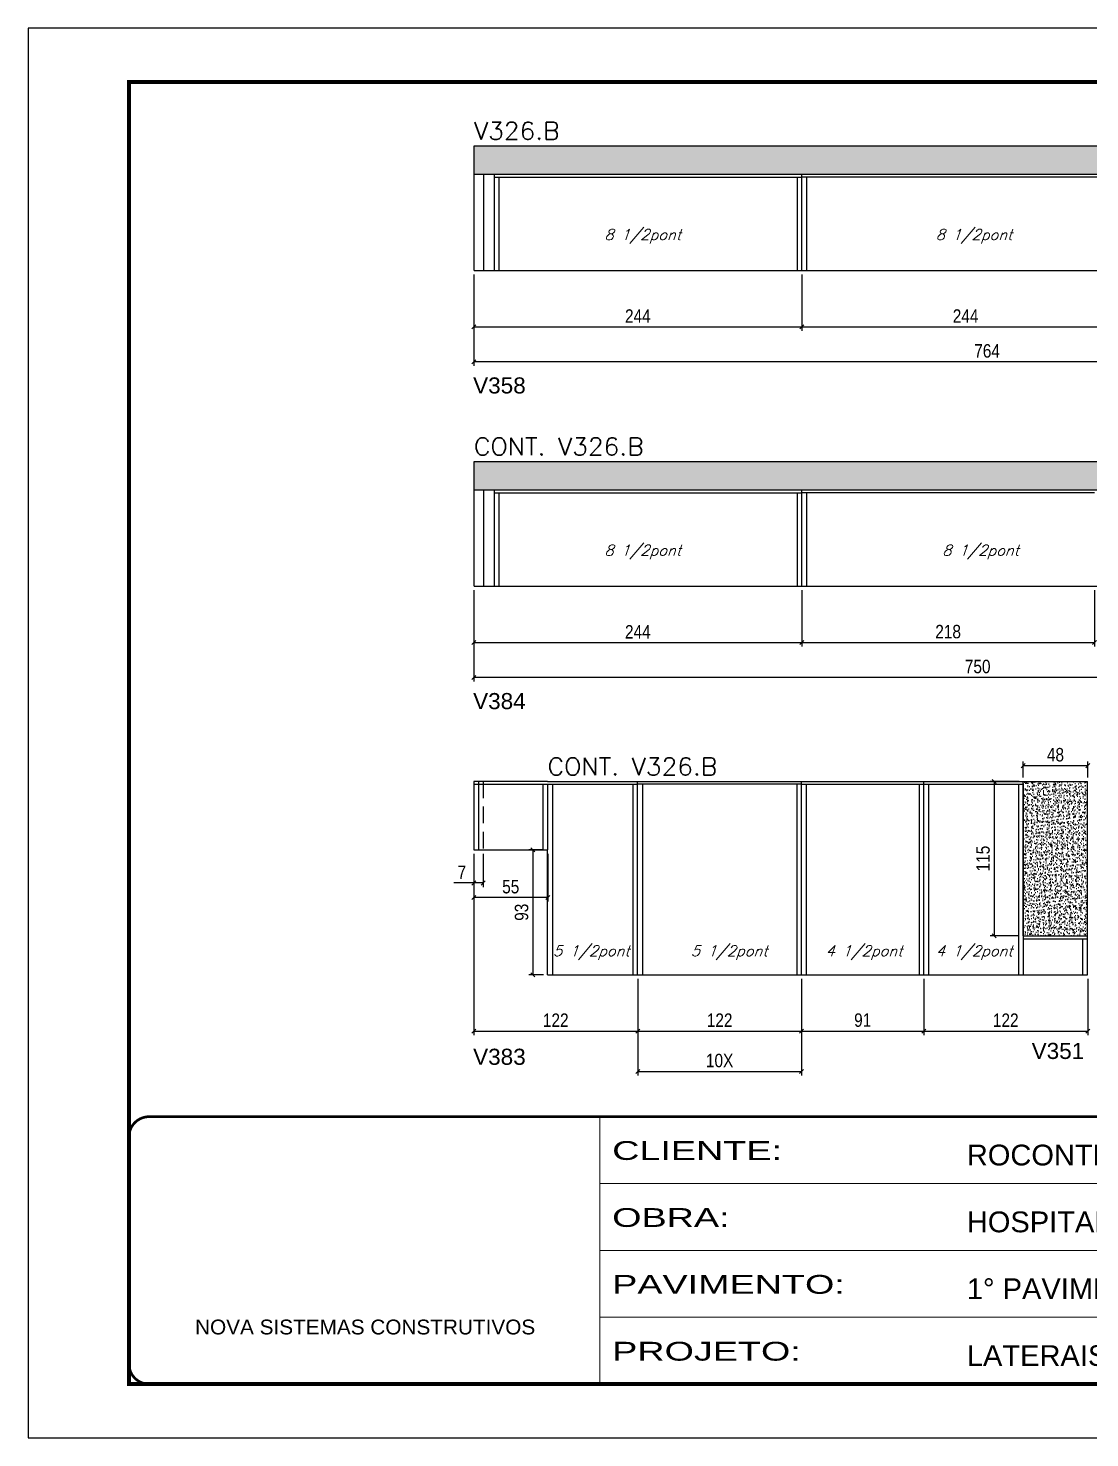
# Model space of a CAD drawing. Extents: x 137137 to 143418, y 10464 to 34486.
# Drawn here: x 141892 to 142683, y 17356 to 18406 of the extents above; entities that cross this region are included whole.
import ezdxf

# ---------------------------------------------------------------- set-up
doc = ezdxf.new("R2010")
doc.units = 0
for name, pattern in [('CONTINUO', [0]), ('DASHED', [0.75, 0.5, -0.25]), ('HIDDEN', [0.375, 0.25, -0.125])]:
    doc.linetypes.add(name, pattern=pattern)
for name, color, linetype in [('5', 5, 'Continuous'), ('COTA', 241, 'Continuous'), ('Painéis', 200, 'Continuous'), ('SARR_2.2x7', 40, 'Continuous'), ('SARR_3.5x7', 81, 'Continuous'), ('texto', 7, 'Continuous')]:
    doc.layers.add(name, color=color, linetype=linetype)
for name, color, linetype, lineweight in [('Folhas', 255, 'Continuous', 9), ('SARRAFO DE PRESSAO', 251, 'DASHED', 9), ('Texto Seção', 7, 'Continuous', 15)]:
    doc.layers.add(name, color=color, linetype=linetype, lineweight=lineweight)
doc.layers.add('Laje_Perimetro', color=7, linetype='Continuous', plot=False)
doc.styles.add('ARIAL', font='arial.ttf')
doc.styles.add('COTA TECNICA', font='techl___.ttf', dxfattribs={"height": 10})
doc.styles.add('REGUA-120', font='ROMANS.shx', dxfattribs={"height": 15})
doc.styles.add('Romans', font='romans.shx')
doc.styles.get("Standard").update_dxf_attribs({"font": 'arial.ttf'})
doc.styles.add('Tecnologia', font='')
doc.styles.get('Tecnologia').set_extended_font_data('Forgotten Futurist')
doc.dimstyles.new('PAINEL', dxfattribs={"dimtxt": 10, "dimasz": 3, "dimexe": 3, "dimexo": 3, "dimgap": 3, "dimtad": 1, "dimdec": 1, "dimzin": 12, "dimdsep": 46, "dimtxsty": 'COTA TECNICA', "dimblk1": 'OBLIQUE', "dimblk2": 'OBLIQUE', "dimsah": 1, "dimcen": 0.9, "dimclrd": 4, "dimclre": 4, "dimclrt": 240, "dimadec": 1, "dimazin": 3, "dimtfac": 1, "dimtdec": 1, "dimtmove": 0, "dimatfit": 3, "dimfxl": 1, "dimtolj": 1, "dimtzin": 12, "dimarcsym": 0})

# ---------------------------------------------------------------- blocks, each defined once
blk = doc.blocks.new('9999999999')
at = {"color": 30, "linetype": 'CONTINUO'}
for p, q in [((98564.6, 34230.2), (98564.6, 34429.4)), ((98564.6, 34379.6), (99584, 34379.6)), ((98564.6, 34329.8), (99488, 34329.8)), ((99584, 34329.8), (99488, 34329.8)), ((99488, 34329.8), (99488, 34230.2)), ((98564.6, 34280), (99488, 34280))]:
    blk.add_line(p, q, dxfattribs=at)
at = {"color": 30, "linetype": 'CONTINUO', "const_width": 2}
blk.add_lwpolyline([(99584, 34230.2), (99584, 34414.4, 0.414214), (99569, 34429.4), (98229, 34429.4, 0.414214), (98214, 34414.4), (98214, 34245.2, 0.414214), (98229, 34230.2), (99584, 34230.2)], format="xyb", dxfattribs=at)
at = {"layer": 'Folhas'}
blk.add_lwpolyline([(98139, 34190.2), (99624, 34190.2), (99624, 35240.2), (98139, 35240.2)], close=True, dxfattribs=at)
at = {"layer": 'Folhas', "color": 30, "const_width": 3}
blk.add_lwpolyline([(98214, 34230.2), (99584, 34230.2), (99584, 35200.2), (98214, 35200.2)], close=True, dxfattribs=at)
at = {"color": 7, "linetype": 'Continuous', "ltscale": 5, "style": 'ARIAL'}
for s, height, p in [('ROCONTEC', 15.48, (98837.7, 34393.1)), ('HOSPITAL ASSUNÇÃO', 15.483, (98837.7, 34343.3)), ('1° PAVIMENTO', 15.483, (98837.7, 34293.5)), ('NOVA SISTEMAS CONSTRUTIVOS', 11.059, (98263.2, 34267.2)), ('LATERAIS DE VIGAS', 15.483, (98837.7, 34243.7))]:
    blk.add_text(s, height=height, dxfattribs=at).set_placement(p)
at = {"layer": 'Folhas', "color": 7, "style": 'Tecnologia', "width": 1.5}
for s, p in [('CLIENTE:', (98573.7, 34397.2)), ('OBRA:', (98573.7, 34347.3)), ('PAVIMENTO:', (98573.7, 34297.5)), ('PROJETO:', (98573.7, 34247.7))]:
    blk.add_text(s, height=14, dxfattribs=at).set_placement(p)
blk = doc.blocks.new('_Oblique')
at = {"color": 0, "linetype": 'ByBlock', "lineweight": -2}
blk.add_line((-0.5, -0.5), (0.5, 0.5), dxfattribs=at)
blk = doc.blocks.new('*D1706')
at = {"layer": 'COTA', "color": 4, "lineweight": -2, "ltscale": 25, "transparency": 16777216}
for p, q in [((142224.1, 18222.2), (142224.1, 18154.2)), ((142988.1, 18222.2), (142988.1, 18154.2)), ((142988.1, 18157.2), (142224.1, 18157.2))]:
    blk.add_line(p, q, dxfattribs=at)
at = {"layer": 'Defpoints', "color": 0, "ltscale": 25, "transparency": 16777216}
for p in [(142224.1, 18225.2), (142988.1, 18225.2), (142224.1, 18157.2)]:
    blk.add_point(p, dxfattribs=at)
at = {"layer": 'COTA', "color": 4, "lineweight": -2, "ltscale": 25, "transparency": 16777216, "xscale": 3, "yscale": 3, "zscale": 3, "rotation": 180}
blk.add_blockref('_Oblique', (142224.1, 18157.2), dxfattribs=at)
at = {"layer": 'COTA', "color": 4, "lineweight": -2, "ltscale": 25, "transparency": 16777216, "xscale": 3, "yscale": 3, "zscale": 3}
blk.add_blockref('_Oblique', (142988.1, 18157.2), dxfattribs=at)
at = {"layer": 'COTA', "color": 240, "ltscale": 25, "transparency": 16777216, "insert": (142606.1, 18165.3), "char_height": 10, "attachment_point": 5, "style": 'COTA TECNICA'}
blk.add_mtext('\\A1;764', dxfattribs=at)
blk = doc.blocks.new('*D1707')
at = {"layer": 'COTA', "color": 4, "lineweight": -2, "ltscale": 25, "transparency": 16777216}
for p, q in [((142224.1, 18222.2), (142224.1, 18180.2)), ((142468.1, 18222.2), (142468.1, 18180.2)), ((142224.1, 18183.2), (142468.1, 18183.2))]:
    blk.add_line(p, q, dxfattribs=at)
at = {"layer": 'Defpoints', "color": 0, "ltscale": 25, "transparency": 16777216}
for p in [(142224.1, 18225.2), (142468.1, 18225.2), (142468.1, 18183.2)]:
    blk.add_point(p, dxfattribs=at)
at = {"layer": 'COTA', "color": 4, "lineweight": -2, "ltscale": 25, "transparency": 16777216, "xscale": 3, "yscale": 3, "zscale": 3, "rotation": 180}
blk.add_blockref('_Oblique', (142224.1, 18183.2), dxfattribs=at)
at = {"layer": 'COTA', "color": 4, "lineweight": -2, "ltscale": 25, "transparency": 16777216, "xscale": 3, "yscale": 3, "zscale": 3}
blk.add_blockref('_Oblique', (142468.1, 18183.2), dxfattribs=at)
at = {"layer": 'COTA', "color": 240, "ltscale": 25, "transparency": 16777216, "insert": (142346.1, 18191.3), "char_height": 10, "attachment_point": 5, "style": 'COTA TECNICA'}
blk.add_mtext('\\A1;244', dxfattribs=at)
blk = doc.blocks.new('*D1708')
at = {"layer": 'COTA', "color": 4, "lineweight": -2, "ltscale": 25, "transparency": 16777216}
for p, q in [((142468.1, 18222.2), (142468.1, 18180.2)), ((142712.1, 18222.2), (142712.1, 18180.2)), ((142468.1, 18183.2), (142712.1, 18183.2))]:
    blk.add_line(p, q, dxfattribs=at)
at = {"layer": 'Defpoints', "color": 0, "ltscale": 25, "transparency": 16777216}
for p in [(142468.1, 18225.2), (142712.1, 18225.2), (142712.1, 18183.2)]:
    blk.add_point(p, dxfattribs=at)
at = {"layer": 'COTA', "color": 4, "lineweight": -2, "ltscale": 25, "transparency": 16777216, "xscale": 3, "yscale": 3, "zscale": 3, "rotation": 180}
blk.add_blockref('_Oblique', (142468.1, 18183.2), dxfattribs=at)
at = {"layer": 'COTA', "color": 4, "lineweight": -2, "ltscale": 25, "transparency": 16777216, "xscale": 3, "yscale": 3, "zscale": 3}
blk.add_blockref('_Oblique', (142712.1, 18183.2), dxfattribs=at)
at = {"layer": 'COTA', "color": 240, "ltscale": 25, "transparency": 16777216, "insert": (142590.1, 18191.3), "char_height": 10, "attachment_point": 5, "style": 'COTA TECNICA'}
blk.add_mtext('\\A1;244', dxfattribs=at)
blk = doc.blocks.new('*D1710')
at = {"layer": 'COTA', "color": 4, "lineweight": -2, "ltscale": 25, "transparency": 16777216}
for p, q in [((142224.1, 17987), (142224.1, 17919.1)), ((142974.1, 17987), (142974.1, 17919.1)), ((142974.1, 17922.1), (142224.1, 17922.1))]:
    blk.add_line(p, q, dxfattribs=at)
at = {"layer": 'Defpoints', "color": 0, "ltscale": 25, "transparency": 16777216}
for p in [(142224.1, 17990), (142974.1, 17990), (142224.1, 17922.1)]:
    blk.add_point(p, dxfattribs=at)
at = {"layer": 'COTA', "color": 4, "lineweight": -2, "ltscale": 25, "transparency": 16777216, "xscale": 3, "yscale": 3, "zscale": 3, "rotation": 180}
blk.add_blockref('_Oblique', (142224.1, 17922.1), dxfattribs=at)
at = {"layer": 'COTA', "color": 4, "lineweight": -2, "ltscale": 25, "transparency": 16777216, "xscale": 3, "yscale": 3, "zscale": 3}
blk.add_blockref('_Oblique', (142974.1, 17922.1), dxfattribs=at)
at = {"layer": 'COTA', "color": 240, "ltscale": 25, "transparency": 16777216, "insert": (142599.1, 17930.2), "char_height": 10, "attachment_point": 5, "style": 'COTA TECNICA'}
blk.add_mtext('\\A1;750', dxfattribs=at)
blk = doc.blocks.new('*D1711')
at = {"layer": 'COTA', "color": 4, "lineweight": -2, "ltscale": 25, "transparency": 16777216}
for p, q in [((142224.1, 17987), (142224.1, 17945.1)), ((142468.1, 17987), (142468.1, 17945.1)), ((142224.1, 17948.1), (142468.1, 17948.1))]:
    blk.add_line(p, q, dxfattribs=at)
at = {"layer": 'Defpoints', "color": 0, "ltscale": 25, "transparency": 16777216}
for p in [(142224.1, 17990), (142468.1, 17990), (142468.1, 17948.1)]:
    blk.add_point(p, dxfattribs=at)
at = {"layer": 'COTA', "color": 4, "lineweight": -2, "ltscale": 25, "transparency": 16777216, "xscale": 3, "yscale": 3, "zscale": 3, "rotation": 180}
blk.add_blockref('_Oblique', (142224.1, 17948.1), dxfattribs=at)
at = {"layer": 'COTA', "color": 4, "lineweight": -2, "ltscale": 25, "transparency": 16777216, "xscale": 3, "yscale": 3, "zscale": 3}
blk.add_blockref('_Oblique', (142468.1, 17948.1), dxfattribs=at)
at = {"layer": 'COTA', "color": 240, "ltscale": 25, "transparency": 16777216, "insert": (142346.1, 17956.1), "char_height": 10, "attachment_point": 5, "style": 'COTA TECNICA'}
blk.add_mtext('\\A1;244', dxfattribs=at)
blk = doc.blocks.new('*D1712')
at = {"layer": 'COTA', "color": 4, "lineweight": -2, "ltscale": 25, "transparency": 16777216}
for p, q in [((142468.1, 17987), (142468.1, 17945.1)), ((142686.1, 17987), (142686.1, 17945.1)), ((142468.1, 17948.1), (142686.1, 17948.1))]:
    blk.add_line(p, q, dxfattribs=at)
at = {"layer": 'Defpoints', "color": 0, "ltscale": 25, "transparency": 16777216}
for p in [(142468.1, 17990), (142686.1, 17990), (142686.1, 17948.1)]:
    blk.add_point(p, dxfattribs=at)
at = {"layer": 'COTA', "color": 4, "lineweight": -2, "ltscale": 25, "transparency": 16777216, "xscale": 3, "yscale": 3, "zscale": 3, "rotation": 180}
blk.add_blockref('_Oblique', (142468.1, 17948.1), dxfattribs=at)
at = {"layer": 'COTA', "color": 4, "lineweight": -2, "ltscale": 25, "transparency": 16777216, "xscale": 3, "yscale": 3, "zscale": 3}
blk.add_blockref('_Oblique', (142686.1, 17948.1), dxfattribs=at)
at = {"layer": 'COTA', "color": 240, "ltscale": 25, "transparency": 16777216, "insert": (142577.1, 17956.2), "char_height": 10, "attachment_point": 5, "style": 'COTA TECNICA'}
blk.add_mtext('\\A1;218', dxfattribs=at)
blk = doc.blocks.new('*D1716')
at = {"layer": 'COTA', "color": 4, "lineweight": -2, "ltscale": 25, "transparency": 16777216}
for p, q in [((142224, 17790.7), (142224, 17655.7)), ((142346, 17697.7), (142346, 17655.7)), ((142224, 17658.7), (142346, 17658.7))]:
    blk.add_line(p, q, dxfattribs=at)
at = {"layer": 'Defpoints', "color": 0, "ltscale": 25, "transparency": 16777216}
for p in [(142224, 17793.7), (142346, 17700.7), (142346, 17658.7)]:
    blk.add_point(p, dxfattribs=at)
at = {"layer": 'COTA', "color": 4, "lineweight": -2, "ltscale": 25, "transparency": 16777216, "xscale": 3, "yscale": 3, "zscale": 3, "rotation": 180}
blk.add_blockref('_Oblique', (142224, 17658.7), dxfattribs=at)
at = {"layer": 'COTA', "color": 4, "lineweight": -2, "ltscale": 25, "transparency": 16777216, "xscale": 3, "yscale": 3, "zscale": 3}
blk.add_blockref('_Oblique', (142346, 17658.7), dxfattribs=at)
at = {"layer": 'COTA', "color": 240, "ltscale": 25, "transparency": 16777216, "insert": (142285, 17666.8), "char_height": 10, "attachment_point": 5, "style": 'COTA TECNICA'}
blk.add_mtext('\\A1;122', dxfattribs=at)
blk = doc.blocks.new('*D1717')
at = {"layer": 'COTA', "color": 4, "lineweight": -2, "ltscale": 25, "transparency": 16777216}
for p, q in [((142346, 17697.7), (142346, 17655.7)), ((142468, 17697.7), (142468, 17655.7)), ((142346, 17658.7), (142468, 17658.7))]:
    blk.add_line(p, q, dxfattribs=at)
at = {"layer": 'Defpoints', "color": 0, "ltscale": 25, "transparency": 16777216}
for p in [(142346, 17700.7), (142468, 17700.7), (142468, 17658.7)]:
    blk.add_point(p, dxfattribs=at)
at = {"layer": 'COTA', "color": 4, "lineweight": -2, "ltscale": 25, "transparency": 16777216, "xscale": 3, "yscale": 3, "zscale": 3, "rotation": 180}
blk.add_blockref('_Oblique', (142346, 17658.7), dxfattribs=at)
at = {"layer": 'COTA', "color": 4, "lineweight": -2, "ltscale": 25, "transparency": 16777216, "xscale": 3, "yscale": 3, "zscale": 3}
blk.add_blockref('_Oblique', (142468, 17658.7), dxfattribs=at)
at = {"layer": 'COTA', "color": 240, "ltscale": 25, "transparency": 16777216, "insert": (142407, 17666.8), "char_height": 10, "attachment_point": 5, "style": 'COTA TECNICA'}
blk.add_mtext('\\A1;122', dxfattribs=at)
blk = doc.blocks.new('*D1701')
at = {"layer": 'COTA', "color": 4, "lineweight": -2, "ltscale": 25, "transparency": 16777216}
for p, q in [((142346, 17697.7), (142346, 17625.6)), ((142468, 17697.7), (142468, 17625.6)), ((142346, 17628.6), (142468, 17628.6))]:
    blk.add_line(p, q, dxfattribs=at)
at = {"layer": 'Defpoints', "color": 0, "ltscale": 25, "transparency": 16777216}
for p in [(142346, 17700.7), (142468, 17700.7), (142468, 17628.6)]:
    blk.add_point(p, dxfattribs=at)
at = {"layer": 'COTA', "color": 4, "lineweight": -2, "ltscale": 25, "transparency": 16777216, "xscale": 3, "yscale": 3, "zscale": 3, "rotation": 180}
blk.add_blockref('_Oblique', (142346, 17628.6), dxfattribs=at)
at = {"layer": 'COTA', "color": 4, "lineweight": -2, "ltscale": 25, "transparency": 16777216, "xscale": 3, "yscale": 3, "zscale": 3}
blk.add_blockref('_Oblique', (142468, 17628.6), dxfattribs=at)
at = {"layer": 'COTA', "color": 240, "ltscale": 25, "transparency": 16777216, "insert": (142407, 17636.7), "char_height": 10, "attachment_point": 5, "style": 'COTA TECNICA'}
blk.add_mtext('\\A1;10X', dxfattribs=at)
blk = doc.blocks.new('*D1720')
at = {"layer": 'COTA', "color": 4, "lineweight": -2, "ltscale": 25, "transparency": 16777216}
for p, q in [((142630, 17844.7), (142608.3, 17844.7)), ((142611.3, 17844.7), (142611.3, 17729.7)), ((142630, 17729.7), (142608.3, 17729.7))]:
    blk.add_line(p, q, dxfattribs=at)
at = {"layer": 'Defpoints', "color": 0, "ltscale": 25, "transparency": 16777216}
for p in [(142633, 17844.7), (142611.3, 17729.7), (142633, 17729.7)]:
    blk.add_point(p, dxfattribs=at)
at = {"layer": 'COTA', "color": 4, "lineweight": -2, "ltscale": 25, "transparency": 16777216, "xscale": 3, "yscale": 3, "zscale": 3}
for p, rotation in [((142611.3, 17844.7), 90), ((142611.3, 17729.7), 270)]:
    blk.add_blockref('_Oblique', p, dxfattribs=dict(at, rotation=rotation))
at = {"layer": 'COTA', "color": 240, "ltscale": 25, "transparency": 16777216, "insert": (142603.1, 17787.2), "char_height": 10, "attachment_point": 5, "rotation": 90, "style": 'COTA TECNICA'}
blk.add_mtext('\\A1;115', dxfattribs=at)
blk = doc.blocks.new('*D1721')
at = {"layer": 'COTA', "color": 4, "lineweight": -2, "ltscale": 25, "transparency": 16777216}
for p, q in [((142468, 17697.7), (142468, 17655.7)), ((142559, 17697.7), (142559, 17655.7)), ((142468, 17658.7), (142559, 17658.7))]:
    blk.add_line(p, q, dxfattribs=at)
at = {"layer": 'Defpoints', "color": 0, "ltscale": 25, "transparency": 16777216}
for p in [(142468, 17700.7), (142559, 17700.7), (142559, 17658.7)]:
    blk.add_point(p, dxfattribs=at)
at = {"layer": 'COTA', "color": 4, "lineweight": -2, "ltscale": 25, "transparency": 16777216, "xscale": 3, "yscale": 3, "zscale": 3, "rotation": 180}
blk.add_blockref('_Oblique', (142468, 17658.7), dxfattribs=at)
at = {"layer": 'COTA', "color": 4, "lineweight": -2, "ltscale": 25, "transparency": 16777216, "xscale": 3, "yscale": 3, "zscale": 3}
blk.add_blockref('_Oblique', (142559, 17658.7), dxfattribs=at)
at = {"layer": 'COTA', "color": 240, "ltscale": 25, "transparency": 16777216, "insert": (142513.5, 17666.8), "char_height": 10, "attachment_point": 5, "style": 'COTA TECNICA'}
blk.add_mtext('\\A1;91', dxfattribs=at)
blk = doc.blocks.new('*D1722')
at = {"layer": 'COTA', "color": 4, "lineweight": -2, "ltscale": 25, "transparency": 16777216}
for p, q in [((142559, 17697.7), (142559, 17655.7)), ((142681, 17697.7), (142681, 17655.7)), ((142559, 17658.7), (142681, 17658.7))]:
    blk.add_line(p, q, dxfattribs=at)
at = {"layer": 'Defpoints', "color": 0, "ltscale": 25, "transparency": 16777216}
for p in [(142559, 17700.7), (142681, 17700.7), (142681, 17658.7)]:
    blk.add_point(p, dxfattribs=at)
at = {"layer": 'COTA', "color": 4, "lineweight": -2, "ltscale": 25, "transparency": 16777216, "xscale": 3, "yscale": 3, "zscale": 3, "rotation": 180}
blk.add_blockref('_Oblique', (142559, 17658.7), dxfattribs=at)
at = {"layer": 'COTA', "color": 4, "lineweight": -2, "ltscale": 25, "transparency": 16777216, "xscale": 3, "yscale": 3, "zscale": 3}
blk.add_blockref('_Oblique', (142681, 17658.7), dxfattribs=at)
at = {"layer": 'COTA', "color": 240, "ltscale": 25, "transparency": 16777216, "insert": (142620, 17666.8), "char_height": 10, "attachment_point": 5, "style": 'COTA TECNICA'}
blk.add_mtext('\\A1;122', dxfattribs=at)
blk = doc.blocks.new('*D2085')
at = {"layer": 'COTA', "color": 4, "lineweight": -2, "ltscale": 25, "transparency": 16777216}
for p, q in [((142224, 17790.7), (142224, 17766)), ((142231, 17790.7), (142231, 17766)), ((142224, 17769), (142209.2, 17769)), ((142231, 17769), (142224, 17769))]:
    blk.add_line(p, q, dxfattribs=at)
at = {"layer": 'Defpoints', "color": 0, "ltscale": 25, "transparency": 16777216}
for p in [(142224, 17793.7), (142231, 17793.7), (142224, 17769)]:
    blk.add_point(p, dxfattribs=at)
at = {"layer": 'COTA', "color": 4, "lineweight": -2, "ltscale": 25, "transparency": 16777216, "xscale": 3, "yscale": 3, "zscale": 3, "rotation": 180}
blk.add_blockref('_Oblique', (142224, 17769), dxfattribs=at)
at = {"layer": 'COTA', "color": 4, "lineweight": -2, "ltscale": 25, "transparency": 16777216, "xscale": 3, "yscale": 3, "zscale": 3}
blk.add_blockref('_Oblique', (142231, 17769), dxfattribs=at)
at = {"layer": 'COTA', "color": 240, "ltscale": 25, "transparency": 16777216, "insert": (142215.1, 17777), "char_height": 10, "attachment_point": 5, "style": 'COTA TECNICA'}
blk.add_mtext('\\A1;7', dxfattribs=at)
blk = doc.blocks.new('*D2086')
at = {"layer": 'COTA', "color": 4, "lineweight": -2, "ltscale": 25, "transparency": 16777216}
for p, q in [((142224, 17790.7), (142224, 17755.1)), ((142279, 17790.7), (142279, 17755.1)), ((142279, 17758.1), (142224, 17758.1))]:
    blk.add_line(p, q, dxfattribs=at)
at = {"layer": 'Defpoints', "color": 0, "ltscale": 25, "transparency": 16777216}
for p in [(142224, 17793.7), (142279, 17793.7), (142224, 17758.1)]:
    blk.add_point(p, dxfattribs=at)
at = {"layer": 'COTA', "color": 4, "lineweight": -2, "ltscale": 25, "transparency": 16777216, "xscale": 3, "yscale": 3, "zscale": 3, "rotation": 180}
blk.add_blockref('_Oblique', (142224, 17758.1), dxfattribs=at)
at = {"layer": 'COTA', "color": 4, "lineweight": -2, "ltscale": 25, "transparency": 16777216, "xscale": 3, "yscale": 3, "zscale": 3}
blk.add_blockref('_Oblique', (142279, 17758.1), dxfattribs=at)
at = {"layer": 'COTA', "color": 240, "ltscale": 25, "transparency": 16777216, "insert": (142251.5, 17766.2), "char_height": 10, "attachment_point": 5, "style": 'COTA TECNICA'}
blk.add_mtext('\\A1;55', dxfattribs=at)
blk = doc.blocks.new('*D2087')
at = {"layer": 'COTA', "color": 4, "lineweight": -2, "ltscale": 25, "transparency": 16777216}
for p, q in [((142276, 17793.7), (142264.9, 17793.7)), ((142267.9, 17793.7), (142267.9, 17700.7)), ((142276, 17700.7), (142264.9, 17700.7))]:
    blk.add_line(p, q, dxfattribs=at)
at = {"layer": 'Defpoints', "color": 0, "ltscale": 25, "transparency": 16777216}
for p in [(142279, 17793.7), (142267.9, 17700.7), (142279, 17700.7)]:
    blk.add_point(p, dxfattribs=at)
at = {"layer": 'COTA', "color": 4, "lineweight": -2, "ltscale": 25, "transparency": 16777216, "xscale": 3, "yscale": 3, "zscale": 3}
for p, rotation in [((142267.9, 17793.7), 90), ((142267.9, 17700.7), 270)]:
    blk.add_blockref('_Oblique', p, dxfattribs=dict(at, rotation=rotation))
at = {"layer": 'COTA', "color": 240, "ltscale": 25, "transparency": 16777216, "insert": (142259.6, 17747.2), "char_height": 10, "attachment_point": 5, "rotation": 90, "style": 'COTA TECNICA'}
blk.add_mtext('\\A1;93', dxfattribs=at)
blk = doc.blocks.new('*D2090')
at = {"layer": 'COTA', "color": 4, "lineweight": -2, "ltscale": 25, "transparency": 16777216}
for p, q in [((142633, 17847.7), (142633, 17859.4)), ((142633, 17856.4), (142681, 17856.4)), ((142681, 17847.7), (142681, 17859.4))]:
    blk.add_line(p, q, dxfattribs=at)
at = {"layer": 'Defpoints', "color": 0, "ltscale": 25, "transparency": 16777216}
for p in [(142681, 17856.4), (142633, 17844.7), (142681, 17844.7)]:
    blk.add_point(p, dxfattribs=at)
at = {"layer": 'COTA', "color": 4, "lineweight": -2, "ltscale": 25, "transparency": 16777216, "xscale": 3, "yscale": 3, "zscale": 3, "rotation": 180}
blk.add_blockref('_Oblique', (142633, 17856.4), dxfattribs=at)
at = {"layer": 'COTA', "color": 4, "lineweight": -2, "ltscale": 25, "transparency": 16777216, "xscale": 3, "yscale": 3, "zscale": 3}
blk.add_blockref('_Oblique', (142681, 17856.4), dxfattribs=at)
at = {"layer": 'COTA', "color": 240, "ltscale": 25, "transparency": 16777216, "insert": (142657, 17864.5), "char_height": 10, "attachment_point": 5, "style": 'COTA TECNICA'}
blk.add_mtext('\\A1;48', dxfattribs=at)

msp = doc.modelspace()

# ---------------------------------------------------------------- hatches: boundary and pattern name
at = {"layer": 'COTA', "linetype": 'ByBlock'}
h = msp.add_hatch(dxfattribs=at)
h.set_pattern_fill('AR-CONC', color=256, scale=0.03)
h.set_pattern_definition([(50, (3321.474, -4565.126), (5.46554007, -0.47817257), [0.5715, -6.2865]), (355, (3321.474, -4565.126), (-1.05730264, 5.73170536), [0.4572, -5.02921753]), (100.4514447, (3321.9295, -4565.166), (4.40823741, 5.25353256), [0.48570026, -5.34270734]), (46.1842, (3321.474, -4563.602), (8.13237123, -1.26126984), [0.85725, -9.42975]), (96.6355576, (3322.152, -4563.707), (7.122124, 7.42278374), [0.7285507, -8.01406824]), (351.184151, (3321.474, -4563.602), (7.122124, 7.42278374), [0.685799, -7.54379196]), (21, (3322.236, -4563.983), (4.54843174, -3.06795595), [0.5715, -6.2865]), (326, (3322.236, -4563.983), (1.85406085, 5.52563898), [0.4572, -5.0292]), (71.451445, (3322.615, -4564.2387), (6.40249258, 2.45768307), [0.48570026, -5.34269813]), (37.5, (3321.474, -4565.126), (0.092658098, 2.536651166), [0, -4.96824, 0, -5.1054, 0, -5.04825]), (7.5, (3321.474, -4565.126), (2.004589875, 3.005417245), [0, -2.91084, 0, -4.85394, 0, -1.92405]), (327.5, (3319.7748, -4565.126), (4.067717855, -0.17186232), [0, -1.905, 0, -5.9436, 0, -7.8867]), (317.5, (3319.0128, -4565.126), (4.44387544, 0.76279473), [0, -2.4765, 0, -3.94716, 0, -5.6007])])
h.paths.add_polyline_path([(142940.15, 18254.17), (142988.15, 18254.17), (142988.15, 18318.17), (142224.15, 18318.17), (142224.15, 18296.97), (142940.15, 18296.97)])
h.paths.add_polyline_path([(142953.85, 18261.09), (142975.28, 18261.09), (142975.28, 18281.68), (142953.85, 18281.68)], flags=24)
h = msp.add_hatch(dxfattribs=at)
h.set_pattern_fill('AR-CONC', color=256, scale=0.03)
h.set_pattern_definition([(50, (3321.474, -4548.455), (5.46554007, -0.47817257), [0.5715, -6.2865]), (355, (3321.474, -4548.455), (-1.05730264, 5.73170536), [0.4572, -5.02921753]), (100.4514447, (3321.9295, -4548.495), (4.40823741, 5.25353256), [0.48570026, -5.34270734]), (46.1842, (3321.474, -4546.931), (8.13237123, -1.26126984), [0.85725, -9.42975]), (96.6355576, (3322.152, -4547.036), (7.122124, 7.42278374), [0.7285507, -8.01406824]), (351.184151, (3321.474, -4546.931), (7.122124, 7.42278374), [0.685799, -7.54379196]), (21, (3322.236, -4547.312), (4.54843174, -3.06795595), [0.5715, -6.2865]), (326, (3322.236, -4547.312), (1.85406085, 5.52563898), [0.4572, -5.0292]), (71.451445, (3322.615, -4547.5676), (6.40249258, 2.45768307), [0.48570026, -5.34269813]), (37.5, (3321.474, -4548.455), (0.092658098, 2.536651166), [0, -4.96824, 0, -5.1054, 0, -5.04825]), (7.5, (3321.474, -4548.455), (2.004589875, 3.005417245), [0, -2.91084, 0, -4.85394, 0, -1.92405]), (327.5, (3319.7748, -4548.455), (4.067717855, -0.17186232), [0, -1.905, 0, -5.9436, 0, -7.8867]), (317.5, (3319.0128, -4548.455), (4.44387544, 0.76279473), [0, -2.4765, 0, -3.94716, 0, -5.6007])])
h.paths.add_polyline_path([(142974.15, 18083.03), (142224.15, 18083.03), (142224.15, 18061.83), (142926.15, 18061.83), (142926.15, 18019.03), (142974.15, 18019.03)])
h.paths.add_polyline_path([(142939.85, 18027.29), (142961.28, 18027.29), (142961.28, 18047.87), (142939.85, 18047.87)], flags=24)
h = msp.add_hatch(dxfattribs=at)
h.set_pattern_fill('AR-CONC', color=256, scale=0.03)
h.set_pattern_definition([(50, (-311.176, 0), (5.46554007, -0.47817257), [0.5715, -6.2865]), (355, (-311.176, 0), (-1.05730264, 5.73170536), [0.4572, -5.02921753]), (100.4514447, (-310.7206, -0.04), (4.40823741, 5.25353256), [0.48570026, -5.34270734]), (46.1842, (-311.176, 1.524), (8.13237123, -1.26126984), [0.85725, -9.42975]), (96.6355576, (-310.4984, 1.419), (7.122124, 7.42278374), [0.7285507, -8.01406824]), (351.184151, (-311.176, 1.524), (7.122124, 7.42278374), [0.685799, -7.54379196]), (21, (-310.414, 1.143), (4.54843174, -3.06795595), [0.5715, -6.2865]), (326, (-310.414, 1.143), (1.85406085, 5.52563898), [0.4572, -5.0292]), (71.451445, (-310.035, 0.8873), (6.40249258, 2.45768307), [0.48570026, -5.34269813]), (37.5, (-311.1761, 0), (0.092658098, 2.536651166), [0, -4.96824, 0, -5.1054, 0, -5.04825]), (7.5, (-311.176, 0), (2.004589875, 3.005417245), [0, -2.91084, 0, -4.85394, 0, -1.92405]), (327.5, (-312.8754, 0), (4.067717855, -0.17186232), [0, -1.905, 0, -5.9436, 0, -7.8867]), (317.5, (-313.6374, 0), (4.44387544, 0.76279473), [0, -2.4765, 0, -3.94716, 0, -5.6007])])
h.paths.add_polyline_path([(142680.97, 17844.7), (142632.97, 17844.7), (142632.97, 17729.7), (142680.97, 17729.7)])

# ---------------------------------------------------------------- linework, layer by layer
for p, q in [((142224.15, 18318.17), (142988.15, 18318.17)), ((142224.15, 18296.97), (142224.15, 18318.17)), ((142224.15, 18083.03), (142974.15, 18083.03)), ((142224.15, 18061.83), (142224.15, 18083.03)), ((142632.97, 17844.7), (142680.97, 17844.7)), ((142680.97, 17729.7), (142680.97, 17844.7))]:
    msp.add_line(p, q, dxfattribs=at)
at = {"layer": 'Laje_Perimetro'}
msp.add_lwpolyline([(143377.29, 18405.72), (141892.29, 18405.72), (141892.29, 17355.72), (143377.29, 17355.72)], close=True, dxfattribs=at)
at = {"layer": 'Painéis'}
for p, q in [((142224.15, 18296.97), (142940.15, 18296.97)), ((142224.15, 18225.17), (142940.15, 18225.17)), ((142224.15, 18061.83), (142926.15, 18061.83)), ((142224.15, 17990.03), (142974.15, 17990.03)), ((142278.97, 17844.7), (142632.97, 17844.7)), ((142632.97, 17729.7), (142680.97, 17729.7)), ((142278.97, 17700.7), (142680.97, 17700.7))]:
    msp.add_line(p, q, dxfattribs=at)
at = {"layer": 'Painéis', "ltscale": 25}
for p, q in [((142224.15, 18225.17), (142224.15, 18296.97)), ((142468.15, 18225.17), (142468.15, 18296.97)), ((142224.15, 17990.03), (142224.15, 18061.83)), ((142468.15, 17990.03), (142468.15, 18061.83)), ((142278.97, 17844.7), (142223.97, 17844.7)), ((142223.97, 17844.7), (142223.97, 17793.7)), ((142345.97, 17700.7), (142345.97, 17844.7)), ((142467.97, 17700.7), (142467.97, 17844.7)), ((142558.97, 17700.7), (142558.97, 17844.7)), ((142632.97, 17729.7), (142632.97, 17844.7)), ((142223.97, 17793.7), (142278.97, 17793.7)), ((142278.97, 17700.7), (142278.97, 17793.7)), ((142680.97, 17700.7), (142680.97, 17729.7))]:
    msp.add_line(p, q, dxfattribs=at)
at = {"layer": 'SARR_2.2x7', "linetype": 'Continuous'}
for p, q in [((142231.15, 18296.97), (142231.15, 18225.17)), ((142239.15, 18294.77), (142468.15, 18294.77)), ((142712.15, 18294.77), (142468.15, 18294.77)), ((142231.15, 18061.83), (142231.15, 17990.03)), ((142239.15, 18059.63), (142468.15, 18059.63)), ((142686.15, 18059.63), (142468.15, 18059.63)), ((142223.97, 17842.5), (142345.97, 17842.5)), ((142467.97, 17842.5), (142345.97, 17842.5)), ((142467.97, 17842.5), (142558.97, 17842.5)), ((142558.97, 17842.5), (142632.97, 17842.5)), ((142632.97, 17727.5), (142680.97, 17727.5))]:
    msp.add_line(p, q, dxfattribs=at)
at = {"layer": 'SARR_2.2x7', "linetype": 'HIDDEN', "ltscale": 50}
msp.add_line((142230.97, 17844.7), (142230.97, 17793.7), dxfattribs=at)
at = {"layer": 'SARR_3.5x7'}
for p, q in [((142239.15, 18296.97), (142239.15, 18225.17)), ((142242.65, 18294.77), (142242.65, 18225.17)), ((142464.65, 18294.77), (142464.65, 18225.17)), ((142471.65, 18294.77), (142471.65, 18225.17)), ((142239.15, 18061.83), (142239.15, 17990.03)), ((142242.65, 18059.64), (142242.65, 17990.03)), ((142464.65, 18059.63), (142464.65, 17990.03)), ((142471.65, 18059.63), (142471.65, 17990.03)), ((142227.47, 17844.7), (142227.47, 17793.7)), ((142275.47, 17842.5), (142275.47, 17793.7)), ((142278.97, 17842.5), (142278.97, 17793.7)), ((142282.47, 17842.5), (142282.47, 17700.7)), ((142342.47, 17842.5), (142342.47, 17700.7)), ((142349.47, 17842.5), (142349.47, 17700.7)), ((142464.47, 17842.5), (142464.47, 17700.7)), ((142471.47, 17842.5), (142471.47, 17700.7)), ((142555.47, 17842.5), (142555.47, 17700.7)), ((142562.47, 17842.5), (142562.47, 17700.7)), ((142629.47, 17842.5), (142629.47, 17700.7)), ((142632.97, 17842.5), (142632.97, 17700.7)), ((142677.47, 17700.7), (142677.47, 17727.5))]:
    msp.add_line(p, q, dxfattribs=at)

# ---------------------------------------------------------------- block references
at = {"layer": 'SARRAFO DE PRESSAO', "color": 6, "linetype": 'ByBlock'}
msp.add_blockref('9999999999', (43753.31, -16834.48), dxfattribs=at)

# ---------------------------------------------------------------- texts
at = {"layer": '5', "linetype": 'Continuous'}
for s, p in [('V358', (142223.5, 18133.62)), ('V384', (142223.5, 17898.49)), ('V383', (142223.5, 17633.56)), ('V351', (142639.28, 17637.91))]:
    msp.add_text(s, height=12, rotation=359.99996, dxfattribs=at).set_placement(p)
at = {"layer": 'texto', "color": 2, "char_height": 8, "attachment_point": 5, "style": 'Romans'}
for s, insert in [('{\\Q19;\\C256;8 1/2pont}', (142349.76, 18250.62)), ('{\\Q19;\\C256;8 1/2pont}', (142596.4, 18250.62)), ('{\\Q19;\\C256;8 1/2pont}', (142349.76, 18015.49)), ('{\\Q19;\\C256;8 1/2pont}', (142601.3, 18015.49)), ('{\\Q19;\\C256;5 1/2pont}', (142311.52, 17717.15)), ('{\\Q19;\\C256;5 1/2pont}', (142414.12, 17717.15)), ('{\\Q19;\\C256;4 1/2pont}', (142514.53, 17717.15)), ('{\\Q19;\\C256;4 1/2pont}', (142596.55, 17717.15))]:
    msp.add_mtext(s, dxfattribs=dict(at, insert=insert))
at = {"layer": 'Texto Seção', "style": 'REGUA-120', "width": 1.05}
for s, p in [('V326.B', (142224.13, 18322.78)), ('CONT. V326.B', (142224.13, 18087.64)), ('CONT. V326.B', (142278.95, 17849.3))]:
    msp.add_text(s, height=13, dxfattribs=at).set_placement(p)

# ---------------------------------------------------------------- dimensions: what is measured, and where the dimension line sits
at = {"layer": 'COTA', "ltscale": 25}
for base, p1, p2, picture, middle in [((142224.15, 18157.21), (142988.15, 18225.17), (142224.15, 18225.17), '*D1706', (142606.15, 18165.31)), ((142468.15, 18183.19), (142224.15, 18225.17), (142468.15, 18225.17), '*D1707', (142346.15, 18191.27)), ((142712.15, 18183.19), (142468.15, 18225.17), (142712.15, 18225.17), '*D1708', (142590.15, 18191.27)), ((142224.15, 17922.07), (142974.15, 17990.03), (142224.15, 17990.03), '*D1710', (142599.15, 17930.18)), ((142468.15, 17948.06), (142224.15, 17990.03), (142468.15, 17990.03), '*D1711', (142346.15, 17956.13)), ((142686.15, 17948.06), (142468.15, 17990.03), (142686.15, 17990.03), '*D1712', (142577.15, 17956.16)), ((142680.97, 17856.4), (142632.97, 17844.7), (142680.97, 17844.7), '*D2090', (142656.97, 17864.49)), ((142223.97, 17768.96), (142230.97, 17793.7), (142223.97, 17793.7), '*D2085', (142215.11, 17777.04)), ((142345.97, 17658.72), (142223.97, 17793.7), (142345.97, 17700.7), '*D1716', (142284.97, 17666.78)), ((142223.97, 17758.09), (142278.97, 17793.7), (142223.97, 17793.7), '*D2086', (142251.47, 17766.2)), ((142467.97, 17658.72), (142345.97, 17700.7), (142467.97, 17700.7), '*D1717', (142406.97, 17666.78)), ((142558.97, 17658.72), (142467.97, 17700.7), (142558.97, 17700.7), '*D1721', (142513.47, 17666.81))]:
    dim = msp.add_linear_dim(base=base, p1=p1, p2=p2, dimstyle='PAINEL', dxfattribs=at)
    dim.commit()
    dim.dimension.update_dxf_attribs({"geometry": picture, "text_midpoint": middle})
for base, p1, p2, picture, middle in [((142611.26, 17729.7), (142632.97, 17844.7), (142632.97, 17729.7), '*D1720', (142603.15, 17787.2)), ((142267.88, 17700.7), (142278.97, 17793.7), (142278.97, 17700.7), '*D2087', (142259.63, 17747.2))]:
    dim = msp.add_linear_dim(base=base, p1=p1, p2=p2, angle=90, dimstyle='PAINEL', dxfattribs=at)
    dim.commit()
    dim.dimension.update_dxf_attribs({"geometry": picture, "text_midpoint": middle})
dim = msp.add_linear_dim(base=(142467.97, 17628.62), p1=(142345.97, 17700.7), p2=(142467.97, 17700.7), text='10X', dimstyle='PAINEL', dxfattribs=at)
dim.commit()
dim.dimension.update_dxf_attribs({"geometry": '*D1701', "text_midpoint": (142406.97, 17636.72)})
dim = msp.add_linear_dim(base=(142680.97, 17658.72), p1=(142558.97, 17700.7), p2=(142680.97, 17700.7), dimstyle='PAINEL', override={"dimtmove": 1}, dxfattribs=at)
dim.commit()
dim.dimension.update_dxf_attribs({"geometry": '*D1722', "text_midpoint": (142619.97, 17666.78)})

doc.saveas('drawing.dxf')
